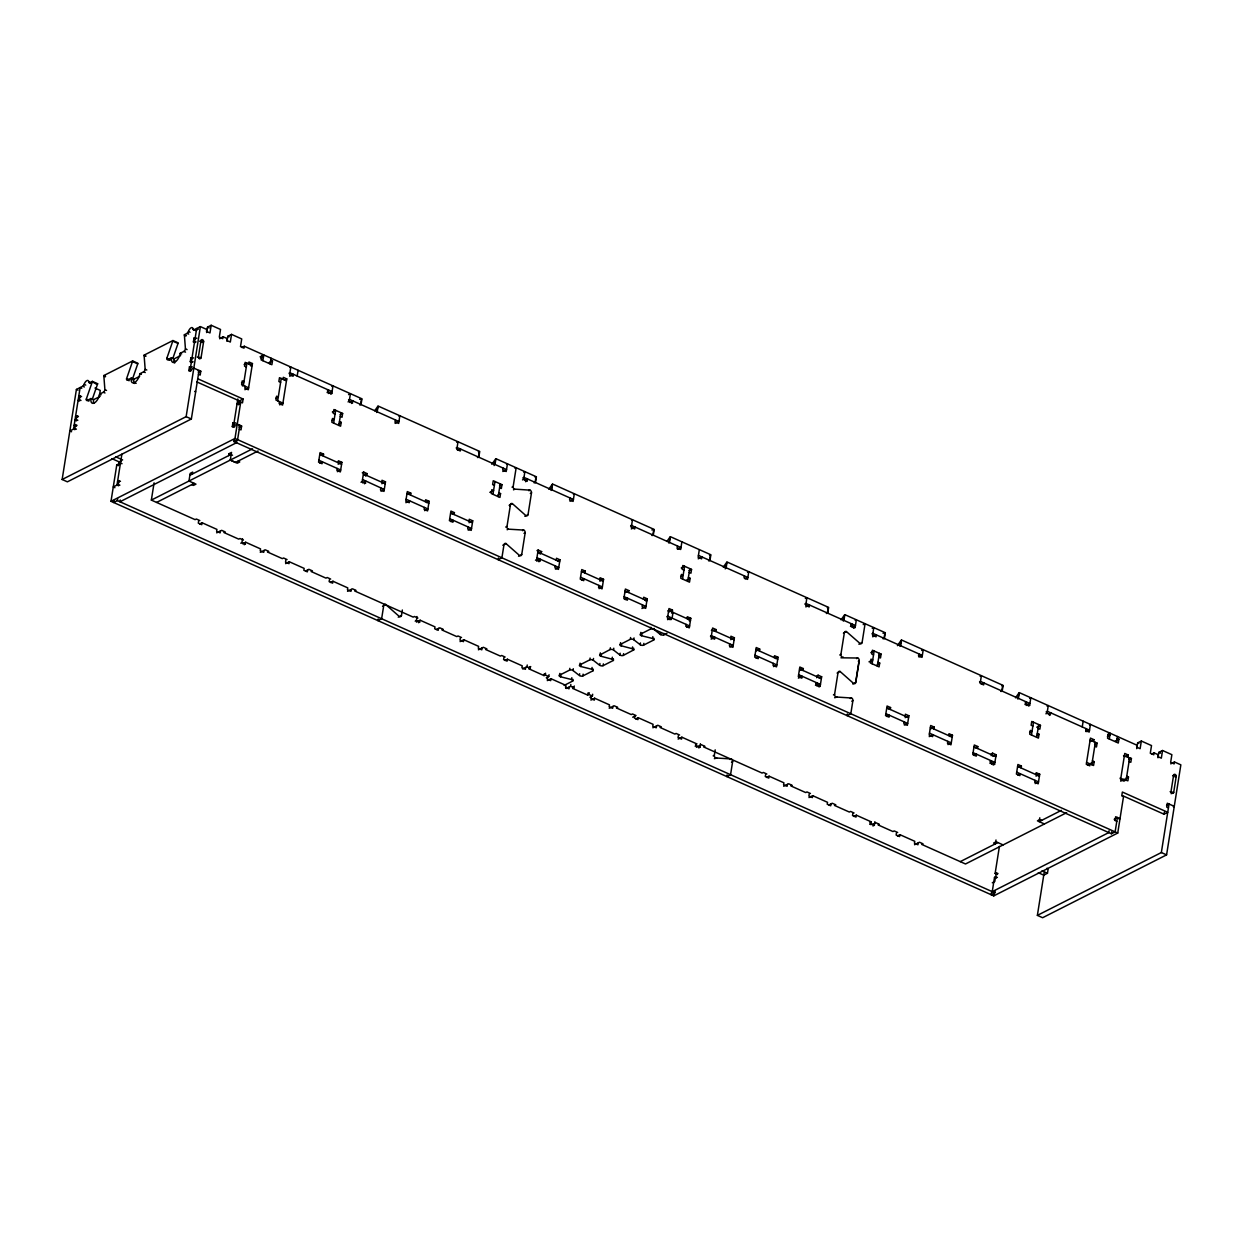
<?xml version="1.0" encoding="UTF-8"?>
<svg xmlns="http://www.w3.org/2000/svg" width="1243" height="1243" viewBox="0 0 1243 1243"><rect width="100%" height="100%" fill="white"/><g stroke="black" fill="none" stroke-linecap="round" stroke-linejoin="round"><path stroke-width="1.5" d="M579.828 675.788L580.279 675.943A2.16 0.948 9 0 0 581.367 676.145L582.081 676.13A2.16 0.948 9 0 0 582.827 675.943L592.849 670.863A2.16 0.948 9 0 0 591.792 669.247L580.745 666.497A2.16 0.948 9 0 1 579.502 665.735L579.409 665.409A2.16 0.948 9 0 1 579.797 664.927L589.819 659.847A2.16 0.948 9 0 1 593.253 660.251L599.639 665.269A2.16 0.948 9 0 0 603.073 665.673L613.281 660.468A2.16 0.948 9 0 0 613.048 659.443L601.099 656.273A2.16 0.948 9 0 1 599.654 655.077L610.064 649.576A2.16 0.948 9 0 1 613.498 649.98L619.884 655.014A2.16 0.948 9 0 0 623.318 655.403L633.728 649.903A2.16 0.948 9 0 0 632.283 648.722L620.35 645.552A2.16 0.948 9 0 1 620.117 644.511L630.325 639.322A2.16 0.948 9 0 1 633.759 639.725L640.487 644.946A2.16 0.948 9 0 0 643.579 645.148L653.6 640.067A2.16 0.948 9 0 0 653.989 639.586L653.88 639.244A2.16 0.948 9 0 0 652.653 638.498L641.606 635.748A2.16 0.948 9 0 1 640.549 634.132L640.829 632.345M515.006 468.331L516.156 467.756L513.173 486.572A2.16 1.663 63.1 0 0 514.307 489.089L530.046 490.162A2.16 1.663 63.1 0 1 531.491 492.865L528.042 514.571A2.16 1.663 63.1 0 1 526.007 515.705L512.349 503.617A2.16 1.663 63.1 0 0 510.531 504.114L506.88 527.234A2.16 1.663 63.1 0 0 508.309 529.161L523.723 530.077A2.16 1.663 63.1 0 1 525.168 532.765L521.734 554.487A2.16 1.663 63.1 0 1 519.683 555.621L518.517 556.211M852.807 684.023L853.723 683.557A2.16 1.663 63.1 0 0 855.541 683.075L859.208 659.955A2.16 1.663 63.1 0 0 857.779 658.013L840.952 657.811M198.119 370.927L199.051 370.461L191.36 418.984L67.386 481.833L62.15 479.487L76.413 389.447L82.737 386.247A2.16 1.01 -65.9 0 0 84.12 384.367A4.319 2.02 -65.9 0 1 86.855 380.638A4.319 2.02 -65.9 0 1 88.797 382.005A2.16 1.01 -65.9 0 0 89.76 382.689L91.392 383.419M81.758 388.298L80.127 387.567L73.555 429.068L74.86 429.658M71.581 431.741L69.841 430.964L74.798 428.447L75.403 424.609L77.035 425.339M76.6 420.864L74.968 420.134L76.211 419.512L76.817 415.675L78.449 416.405M79.583 400.992L78.107 400.339L79.35 399.718L79.956 395.88L81.587 396.61M99.191 397.107L100.263 390.411L95.012 388.065M1123.113 795.908L1164.007 814.196L1167.721 812.3L1122.367 792.04L1121.761 795.862L1123.501 796.639L1117.737 833.043L993.763 895.877L111 501.317L116.764 464.929L120.478 463.049L122.016 463.717M118.551 465.472L118.691 464.509M118.738 464.276L119.11 461.868L121.596 460.625M113.921 500.525L113.61 502.498L117.339 500.603L994.866 892.831L995.177 890.858M121.892 454.146L116.997 485.065L118.629 485.795M114.915 487.691L113.268 486.961L118.24 484.444L118.846 480.606L120.478 481.336M117.339 500.603L117.65 498.629M120.229 499.981L119.95 501.784L236.496 442.71L236.776 440.908M199.843 520.584L196.347 519.015L195.12 519.652L151.351 500.09L154.085 482.843M190.49 371.362L188.858 370.632L189.464 366.809L192.339 366.903M191.904 362.428L190.272 361.697L190.878 357.86L193.597 357.891M195.042 342.633L193.411 341.903L194.017 338.065L196.891 338.174M62.15 479.487L186.139 416.654L200.387 326.614L206.789 329.473L206.478 331.384L209.974 332.953L211.186 325.278L220.524 329.457L219.312 337.117L222.792 338.671L223.103 336.76L227.143 338.562L226.832 340.489L230.328 342.043L231.54 334.383L241.717 338.935L240.505 346.595L244.001 348.149L244.296 346.238L361.946 398.817L361.029 404.565M206.618 332.565L207.472 327.173L211.186 325.278M188.858 370.632L193.815 368.114L200.791 371.237L200.185 375.075L198.445 374.283M192.354 474.018L192.649 472.107L190.179 473.365L188.967 481.025L195.943 484.149L193.457 485.407L191.717 484.615M227.018 341.297L227.826 336.263L231.54 334.383M198.6 521.205L198.305 523.117L201.786 524.686L202.096 522.759L216.919 529.394L216.624 531.305L220.104 532.874L220.415 530.947M233.933 427.359L232.301 426.629L232.907 422.791L235.782 422.9M228.728 455.591L229.023 453.679L231.509 452.421L230.297 460.081L237.273 463.204L239.744 461.945L238.003 461.169M237.817 398.941L233.529 426.007L235.005 426.66M238.811 404.519L239.371 400.914L243.1 399.034L242.494 402.872L240.738 402.079L237.025 403.975L238.547 404.659M1114.381 819.044L1117.395 817.506L1115.126 831.878L1111.397 833.758L233.87 441.545L234.197 439.556M111 501.317L234.974 438.484L240.738 402.079M245.12 386.262L244.809 388.173L248.305 389.743L252.453 363.562L248.957 361.993L248.662 363.919M232.301 426.629L237.258 424.112L241.624 426.069L241.018 429.892L239.262 429.115M262.863 360.688L263.78 354.939L260.067 356.834M270.135 363.935L271.052 358.186M240.754 543.207L241.919 542.616L242.525 538.778M270.741 360.113L272.497 360.89L271.875 364.727L261.123 359.911L261.729 356.073L263.469 356.865L260.999 358.124M244.234 544.76L245.71 542.259L260.533 548.893L260.238 550.804L263.718 552.358L264.029 550.447M277.686 400.821L281.229 378.462M279.426 401.598L279.131 403.509L282.612 405.078L286.76 378.897L283.28 377.328L282.969 379.255M297.186 376.023L298.087 370.274M285.828 560.189L285.533 562.116L289.013 563.669L289.324 561.758L304.147 568.377L303.851 570.304L307.332 571.858L307.642 569.947M327.111 392.57L328.587 390.069L327.422 390.644M328.354 393.503L328.572 392.073M330.607 394.124L331.772 393.534L332.984 385.874L331.819 386.464M323.258 456.057L323.568 454.146L320.072 452.592L318.565 462.163L322.046 463.732L322.357 461.806L319.871 463.064M333.621 423.086L335.641 410.314L332.347 411.992M338.857 425.432L340.877 412.66M339.463 421.595L341.203 422.371L340.598 426.209L331.881 422.309L332.487 418.471L334.227 419.248L331.757 420.507M335.035 414.152L333.295 413.36L333.901 409.537L342.633 413.437L342.027 417.26L340.271 416.483M337.179 468.44L336.884 470.351L340.364 471.92L341.887 462.334L338.391 460.78L338.096 462.691M348.056 401.924L349.205 401.334L350.433 393.674L348.568 394.621M351.536 403.478L353.012 400.976L349.982 402.514M329.442 579.689L329.146 581.6L332.627 583.169L332.938 581.242L347.76 587.877L347.465 589.788L350.946 591.357L351.256 589.431M362.521 479.503L384.289 489.493L380.979 491.171M361.014 482.253L362.179 481.662L363.686 472.076L367.182 473.645L365.722 476.147M364.51 483.807L365.97 481.305L362.707 482.952M377.219 411.806L378.136 406.057L479.736 451.458L478.819 457.206M380.793 487.94L380.498 489.851L383.978 491.405L385.501 481.833L382.005 480.264L381.71 482.191M395.46 419.948L395.15 421.874L398.646 423.428L399.858 415.768L398.925 416.234M395.227 423.397L395.46 421.967M395.538 423.241L399.019 421.035M378.183 618.983L377.919 620.63L381.632 618.75L383.714 605.605A2.16 1.663 63.1 0 1 385.61 604.424L399.423 616.575A2.16 1.663 63.1 0 0 401.473 615.44L402.328 610.018M410.501 495.056L410.796 493.129L407.316 491.575L405.793 501.147L409.273 502.716L409.584 500.805L405.871 502.685M424.407 507.424L424.112 509.335L427.592 510.904L429.115 501.317L425.634 499.764L425.324 501.675M415.209 621.174L416.374 620.599L417.011 616.528M418.705 622.743L420.165 620.241L434.988 626.86L434.693 628.772L438.189 630.341L438.484 628.43M454.115 514.54L454.41 512.629L450.929 511.075L449.407 520.646L452.903 522.215L453.198 520.289L450.712 521.547M468.021 526.923L467.725 528.834L471.221 530.388L472.728 520.817L469.248 519.263L468.937 521.174M460.298 638.172L459.988 640.083L463.484 641.652L463.779 639.725L478.617 646.36L478.306 648.271L481.802 649.825L482.098 647.914M495.009 464.447L495.926 458.698L536.401 476.799L535.484 482.548M492.958 494.31L494.994 481.538M498.194 496.641L500.214 483.869M503.042 468.036L502.731 469.947L506.227 471.517L507.439 463.857L506.507 464.323M498.8 492.818L500.556 493.595L499.95 497.418L491.218 493.518L491.824 489.695L493.564 490.472L489.851 492.352M494.388 485.36L492.632 484.584L493.238 480.746L501.97 484.646L501.364 488.483L499.608 487.707M498.443 558.029L498.179 559.676L501.908 557.781L503.99 544.652A2.16 1.663 63.1 0 1 505.87 543.471L519.683 555.621M510.081 506.119L510.298 504.767L509.133 505.342M522.511 479.907L523.676 479.316L524.888 471.641L523.723 472.231M525.54 481.694L527.156 480.87L527.467 478.959L524.67 480.373M503.912 657.671L503.601 659.582L507.097 661.136L507.393 659.225L522.231 665.844L521.92 667.771L525.416 669.324L525.711 667.413M535.469 560.22L536.634 559.63L538.157 550.059L541.637 551.612L540.177 554.129M538.965 561.789L540.425 559.272L536.712 561.168M551.69 489.773L552.591 484.04L654.191 529.44L653.274 535.189M522.619 668.983L526.954 666.776L527.234 664.989M549.049 674.731L548.753 676.534L545.273 674.965L544.03 675.602L529.207 668.967L529.549 666.807M529.207 668.967L530.73 666.543M555.264 565.907L554.953 567.818L558.449 569.387L559.956 559.801L556.476 558.247L556.165 560.158M569.915 497.93L569.605 499.841L573.101 501.411L574.313 493.735L573.38 494.217M544.03 675.602L544.31 673.799M545.273 674.965L545.553 673.178M547.526 677.155L547.215 679.066L550.711 680.636L551.006 678.725L565.845 685.344L565.534 687.255L569.03 688.824L569.325 686.897M559.832 673.395L559.474 675.229A2.16 0.948 9 0 0 559.195 675.897L559.459 676.239A2.16 0.948 9 0 0 560.609 676.798L571.531 679.517A2.16 0.948 9 0 1 572.588 681.117L564.104 685.421M560.609 676.798L560.997 674.281M565.72 688.078L565.891 686.991M559.474 675.229L569.574 670.117L569.853 668.314M584.956 573.023L585.251 571.112L581.771 569.558L580.248 579.129L583.744 580.683L584.039 578.772L581.569 580.03M566.233 688.482L570.568 686.276L570.848 684.473M571.531 679.517L571.827 677.715M579.673 673.737L579.393 675.539L573.007 670.505L573.287 668.718M572.588 681.117L572.883 679.331M592.662 694.231L592.383 696.018L588.887 694.464L587.644 695.086L572.821 688.467L573.101 686.664M572.821 688.467L574.344 686.043M579.797 664.927L580.077 663.125M581.196 664.384L580.745 666.497M582.827 675.943L583.107 674.141M598.877 585.406L598.567 587.317L602.063 588.871L603.57 579.3L600.089 577.746L599.779 579.658M589.819 659.847L590.099 658.044M587.644 695.086L587.986 692.941M591.792 669.247L592.072 667.46M593.253 660.251L593.533 658.448M588.887 694.464L589.166 692.662M592.849 670.863L593.129 669.06M591.14 696.655L590.829 698.566L594.325 700.12L594.62 698.209L609.458 704.843L609.148 706.754L612.644 708.308L612.939 706.397M600.338 652.87L599.981 654.704M599.639 665.269L599.918 663.482M601.099 656.273L601.394 654.471M603.073 665.673L603.352 663.871M610.064 649.576L610.36 647.789M630.621 525.944L631.63 524.997M612.038 658.992L612.317 657.19M613.498 649.98L613.793 648.193M613.374 658.79L613.281 660.468M620.304 644.402L620.583 642.6M628.57 592.523L628.865 590.611L625.384 589.042L623.862 598.629L627.358 600.183L627.653 598.271L625.182 599.53M619.884 655.014L620.179 653.212M621.64 644.216L621.127 645.94M623.318 655.403L623.613 653.616M630.325 639.322L630.605 637.519M632.283 648.722L632.578 646.919M633.759 639.725L634.039 637.923M633.681 648.178L633.728 649.903M642.491 604.89L642.18 606.817L645.676 608.371L647.183 598.8L643.703 597.23L643.392 599.142M640.425 642.942L640.3 644.853M641.606 635.748L642.01 633.231M643.579 645.148L643.858 643.346M634.753 716.139L634.443 718.066L637.939 719.619L638.234 717.708L653.072 724.327L652.761 726.254L656.257 727.808L656.553 725.896M640.549 634.132L650.571 629.051L650.85 627.264M652.653 638.498L652.824 636.665M666.947 633.293L663.824 634.878A2.16 0.948 9 0 1 662.845 635.095L662.131 635.064A2.16 0.948 9 0 1 660.468 634.536L654.004 629.455L654.175 628.383M653.6 640.067L653.88 638.265M669.48 542.43L670.381 536.681L710.856 554.766L709.955 560.515M660.67 632.687L660.468 634.536M677.497 546.019L677.202 547.93L680.682 549.484L681.894 541.824M677.342 548.986L677.497 548.023M663.824 634.878L664.057 633.448M672.183 612.022L672.479 610.095L668.998 608.542L667.475 618.113L670.971 619.682L671.267 617.755L667.553 619.651M682.547 579.036L684.567 566.264L681.257 567.942M687.783 581.382L689.803 568.61M688.389 577.544L690.129 578.321L689.523 582.159L680.791 578.259L681.413 574.421L683.153 575.214L680.667 576.457M683.961 570.102L682.221 569.325L682.827 565.487L691.543 569.387L690.937 573.209L689.197 572.433M686.105 624.39L685.794 626.301L689.29 627.87L690.797 618.284L687.317 616.73L687.006 618.641M699.343 549.624L698.131 557.284L701.627 558.853L701.922 556.926L698.209 558.822M678.367 735.638L678.056 737.55L681.552 739.119L681.848 737.192L696.686 743.827L695.21 746.328M715.797 631.506L716.108 629.595L712.612 628.026L711.089 637.612L714.585 639.166L714.88 637.255L711.167 639.135M726.145 567.756L727.062 562.007L828.646 607.423L827.729 613.156M698.706 747.898L699.871 747.307L700.431 743.702M729.719 643.89L729.408 645.801L732.904 647.354L734.411 637.783L730.931 636.214L730.62 638.141M727.093 774.933L726.844 776.58L730.558 774.7L732.64 761.555A2.16 1.663 63.1 0 0 731.35 758.96L715.766 757.966A2.16 1.663 63.1 0 1 714.337 755.278L715.191 749.855M744.371 575.897L744.075 577.824L747.556 579.378L748.768 571.718L747.54 572.339M759.411 651.006L759.722 649.095L756.226 647.525L754.703 657.112L758.199 658.666L758.494 656.755L756.024 658.013M773.332 663.374L773.022 665.3L776.518 666.854L778.04 657.267L774.544 655.714L774.234 657.625M765.595 774.622L765.284 776.549L768.78 778.102L769.091 776.191L783.913 782.81L783.603 784.737L787.099 786.291L787.394 784.38M803.025 670.49L803.335 668.579L799.839 667.025L798.317 676.596L801.813 678.165L802.123 676.239L798.394 678.134M815.486 685.375L816.946 682.873L815.781 683.464M818.966 686.928L820.131 686.354L821.654 676.767L818.158 675.213L816.698 677.715M816.822 685.592L816.977 684.644M809.209 794.122L808.898 796.033L812.394 797.602L812.704 795.675L827.527 802.31L827.216 804.221L830.712 805.79L831.023 803.864M843.935 620.397L844.836 614.648L885.311 632.749L884.41 638.498M847.353 713.979L847.105 715.626L850.818 713.746L852.9 700.601A2.16 1.663 63.1 0 0 851.61 698.007L836.026 697.012A2.16 1.663 63.1 0 1 834.597 694.324L838.031 672.603A2.16 1.663 63.1 0 1 840.082 671.469L853.723 683.557M843.313 657.159L842.35 657.112A2.16 1.663 63.1 0 1 840.905 654.408L844.354 632.703A2.16 1.663 63.1 0 1 846.405 631.568L860.374 643.765A2.16 1.663 63.1 0 0 862.098 642.507L865.081 623.706L863.217 624.639M850.492 626.488L851.952 623.986L850.802 624.576M851.797 626.954L851.952 625.99M853.521 628.29L855.137 627.466L856.349 619.806L855.2 620.397M859.006 662.068L855.774 682.423L854.625 683.013M872.12 663.778L874.14 651.006L870.83 652.684M852.822 813.621L852.527 815.532L856.007 817.086L856.318 815.175L871.141 821.809L869.68 824.311M877.356 666.108L879.376 653.336M877.962 662.286L879.702 663.063L879.096 666.885L870.38 662.985L870.986 659.163L872.726 659.94L869.012 661.82M873.534 654.828L871.794 654.051L872.4 650.213L881.116 654.113L880.51 657.951L878.77 657.174M870.986 824.762L871.172 823.565M890.252 709.489L890.563 707.562L887.067 706.008L885.56 715.595L889.04 717.149L889.351 715.238L886.865 716.481M900.6 645.739L901.517 639.99L1003.101 685.39L1002.2 691.139M872.928 825.989L874.326 825.274L874.901 821.685M904.174 721.857L903.879 723.768L907.359 725.337L908.882 715.75L905.386 714.197L905.09 716.108M918.826 653.88L918.53 655.791L922.026 657.361L923.238 649.701L921.685 650.477M918.686 656.848L918.826 655.884M896.436 833.105L896.141 835.032L899.621 836.586L899.932 834.675L914.755 841.293L914.46 843.22L917.94 844.774L918.251 842.863M933.866 728.973L934.177 727.062L930.681 725.508L929.174 735.079L932.654 736.648L932.965 734.722L929.236 736.617M947.788 741.356L947.492 743.267L950.973 744.821L952.495 735.25L948.999 733.696L948.704 735.607M977.48 748.472L977.79 746.561L974.294 744.992L972.787 754.579L976.268 756.132L976.578 754.221L974.092 755.48M989.941 763.357L991.401 760.84L990.003 761.555M993.188 765.035L994.586 764.321L996.109 754.75L992.613 753.18L991.153 755.682M991.246 763.808L991.432 762.612M996 840.004L995.394 843.826L993.639 843.049L996.125 841.791L1003.101 844.914M1018.39 698.38L1019.307 692.631L1136.941 745.21L1136.646 747.136L1140.126 748.69L1141.338 741.03L1151.515 745.567L1150.303 753.242L1153.799 754.796L1154.094 752.885L1158.15 754.687L1157.839 756.599L1161.335 758.168L1162.547 750.508L1171.869 754.672L1170.657 762.332L1174.153 763.901L1174.449 761.975L1180.85 764.833L1166.587 854.873L1042.613 917.722L1037.377 915.376L1044.104 872.912M991.448 892.738L991.137 894.711L994.866 892.831M997.399 877.387L994.524 877.294L992.24 891.651L1108.787 832.592L1109.067 830.79M997.414 874.482L995.13 873.456L999.419 846.359M992.302 882.763L994.788 881.505L995.394 877.682M995.767 876.657L996.373 872.835L998.005 873.565M993.763 895.877L994.043 894.09M1024.947 704.47L1026.423 701.969L1025.257 702.559M1026.407 703.973L1026.19 705.418L1029.903 703.522L980.478 681.428L979.546 681.91M1028.443 706.024L1029.608 705.434L1030.82 697.774L1029.655 698.364M1021.093 767.972L1021.404 766.045L1017.908 764.492L1016.401 774.063L1019.881 775.632L1020.192 773.721L1017.706 774.964M1031.457 734.986L1033.477 722.214M1036.693 737.332L1038.713 724.56M1037.299 733.494L1039.039 734.271L1038.433 738.109L1029.717 734.209L1030.323 730.371L1032.063 731.164L1029.592 732.422M1032.871 726.052L1031.131 725.275L1031.737 721.437L1040.469 725.337L1039.847 729.175L1038.107 728.382M1035.015 780.34L1034.72 782.251L1038.2 783.82L1039.723 774.234L1036.227 772.68L1035.932 774.591M1045.891 713.824L1047.041 713.233L1048.269 705.573L1047.103 706.164M1049.372 715.393L1050.848 712.876L1048.517 714.057M1039.801 817.801L1039.195 821.623L1061.413 810.358M1038.293 872.71L1043.747 875.15L1047.461 873.254L1048.175 868.795L1046.979 868.251M1082.249 726.922L1083.15 721.173M1086.025 728.6L1085.714 730.527L1089.21 732.08L1090.422 724.42L1089.49 724.887M1085.869 731.568L1086.025 730.62M1093.622 741.574L1093.918 739.663L1090.437 738.093L1086.289 764.29L1089.785 765.843L1090.08 763.932L1087.594 765.175M1091.82 764.709L1095.363 742.351M1092.426 760.871L1094.182 761.648L1093.576 765.486L1086.584 762.363M1090.127 740.02L1097.103 743.143L1096.497 746.965L1094.757 746.188M1109.284 739.01L1110.201 733.261L1107.715 734.52M1116.556 742.257L1117.457 736.509M1117.162 738.42L1118.902 739.197L1118.296 743.034L1107.544 738.218L1108.15 734.395L1109.89 735.172L1107.404 736.431M1111.397 833.758L1111.724 831.785M1127.929 756.909L1128.24 754.998L1124.744 753.429L1120.596 779.61L1124.092 781.179L1124.387 779.268L1120.673 781.148M1126.748 776.207L1128.489 776.984L1127.883 780.822L1119.974 778.18M1123.517 755.822L1131.425 758.479L1130.819 762.301L1129.064 761.524M1136.708 748.659L1137.625 742.91L1141.338 741.03M1157.979 757.779L1158.818 752.388L1162.547 750.508M1164.007 814.196L1164.318 812.238M1037.377 915.376L1161.35 852.543L1169.042 804.003L1166.555 805.262M88.874 401.147L87.243 400.417A2.16 1.01 -65.9 0 1 86.295 399.127L92.231 381.943A2.16 1.01 -65.9 0 0 92.37 381.368L97.607 383.699A2.16 1.01 -65.9 0 1 97.467 384.273L92.277 399.314M129.148 380.731L127.516 380.001A2.16 1.01 -65.9 0 1 126.568 378.711L132.504 361.527A2.16 1.01 -65.9 0 0 132.644 360.952L137.88 363.282A2.16 1.01 -65.9 0 1 137.74 363.857L132.178 379.97M169.421 360.315L167.789 359.584A2.16 1.01 -65.9 0 1 166.842 358.295L172.777 341.11A2.16 1.01 -65.9 0 0 172.917 340.535L178.153 342.882A2.16 1.01 -65.9 0 1 178.013 343.456L172.824 358.481M374.687 410.796L377.856 406.275L376.629 412.474M491.84 464.354L495.646 458.916L494.092 465.566M548.831 489.229L552.312 484.242L551.084 490.441M666.932 541.42L670.101 536.898L668.874 543.098M723.286 567.212L726.767 562.224L725.228 568.874M841.076 619.853L844.556 614.865L843.329 621.065M897.43 645.645L901.237 640.192L900.01 646.391M1015.531 697.836L1019.011 692.848L1017.799 699.048M89.76 382.689L92.37 381.368M87.243 400.417L90.957 398.521A7.567 3.543 -65.9 0 0 94.235 403.027A7.567 3.543 -65.9 0 0 99.642 394.124L103.355 392.244A2.16 1.01 -65.9 0 0 104.894 389.696L103.853 376.054A2.16 1.01 -65.9 0 1 103.884 375.526L132.644 360.952M136.14 383.357L134.508 382.611A7.567 3.543 -65.9 0 0 139.915 373.708L143.629 371.828A2.16 1.01 -65.9 0 0 145.167 369.28L144.126 355.638A2.16 1.01 -65.9 0 1 144.157 355.11L172.917 340.535M167.789 359.584L171.503 357.704A7.567 3.543 -65.9 0 0 174.781 362.21A7.567 3.543 -65.9 0 0 180.188 353.307L183.902 351.412A2.16 1.01 -65.9 0 0 185.44 348.879L184.399 335.222A2.16 1.01 -65.9 0 1 184.43 334.709L187.04 333.373A2.16 1.01 -65.9 0 0 188.423 331.508A4.319 2.02 -65.9 0 1 191.158 327.764A4.319 2.02 -65.9 0 1 193.085 329.146A2.16 1.01 -65.9 0 0 194.063 329.83L195.695 330.56M194.063 329.83L200.387 326.614M96.301 384.367L97.607 383.699M79.956 395.88L78.713 396.501L80.344 397.232M193.411 341.903L196.114 341.934M199.595 341.266L200.993 340.551A1.616 1.243 63.1 0 1 202.516 339.696A1.616 1.243 63.1 0 1 203.603 341.716L201.071 357.689A1.616 1.243 63.1 0 1 199.533 358.543A1.616 1.243 63.1 0 1 198.46 356.523L200.993 340.551L203.603 341.716L202.05 342.509M127.516 380.001L131.23 378.105L133.84 379.286L139.636 376.349M90.957 398.521L93.567 399.702L100.077 396.393M171.503 357.704L174.113 358.87L180.623 355.576M174.02 361.418L175.03 360.905M223.103 336.76L219.638 338.764M76.817 415.675L75.574 416.296L77.703 417.26M197.295 357.114L201.071 357.689L199.222 358.637M190.272 361.697L193.147 361.791M75.403 424.609L74.16 425.246L76.46 426.271M241.826 347.496L244.296 346.238M198.321 372.496L200.791 371.237M244.125 364.541L246.922 363.127L243.379 385.485L242.447 385.952M249.967 364.82L252.453 363.562M250.915 366.095L252.143 365.473L245.166 362.35L244.56 366.188L246.3 366.965M268.768 362.77L272.497 360.89M241.499 382.906L243.985 381.648L242.23 380.871L241.624 384.708L248.616 387.816L244.887 389.712M289.883 367.508L290.815 367.027L289.603 374.687L293.099 376.256L293.395 374.329L289.681 376.225M288.982 373.242L289.914 372.776L332.067 391.623L328.665 393.347M284.29 380.156L286.76 378.897M275.806 398.242L278.292 396.983L276.552 396.206L275.946 400.044L282.922 403.152L279.613 404.83M118.846 480.606L117.603 481.243L119.235 481.973M238.703 425.867L239.868 425.292L237.599 439.649L233.87 441.545M239.138 427.328L241.624 426.069M189.868 475.277L231.198 454.332M348.584 399.889L349.516 399.423L398.941 421.517M151.351 500.09L252.515 448.816M156.587 502.421L194.203 483.372M258.078 450.991L235.517 462.412L230.297 460.081M340.147 414.696L342.633 413.437M338.733 423.63L341.203 422.371M321.082 455.404L323.568 454.146M199.61 524.018L202.096 522.759M338.174 464.214L341.887 462.334M216.686 532.843L221.658 530.326L225.138 531.88L223.895 532.517L238.734 539.136L239.961 538.514L243.457 540.068M337.366 471.672L340.675 469.994L318.861 460.252M362.303 472.791L363.686 472.076M363.702 475.416L367.182 473.645M242.68 543.797L245.71 542.259M456.771 442.384L458.014 441.762L456.803 449.422L460.283 450.976L460.594 449.065L458.108 450.323M381.787 483.713L385.501 481.833M456.165 447.977L457.098 447.511L506.522 469.605L502.809 471.485M260.3 552.327L265.272 549.826L268.752 551.379L267.509 552.001L282.347 558.635L283.59 557.998L287.071 559.568M408.326 494.388L410.796 493.129M285.61 563.638L289.324 561.758M426.629 502.576L429.115 501.317M305.576 570.988L308.886 569.31L312.366 570.879L311.123 571.5L325.961 578.135L327.204 577.498L330.685 579.067M424.593 510.655L427.903 508.993L406.088 499.235M499.484 485.904L501.97 484.646M451.939 513.887L454.41 512.629M522.728 478.027L523.971 477.39L573.411 499.484L569.993 501.224M512.023 487.163L513.188 486.557M498.07 494.854L500.556 493.595M330.452 582.501L332.938 581.242M513.468 489.851L514.618 489.26M528.881 490.752L530.046 490.162L529.083 490.115M469.015 522.697L472.728 520.817M530.326 493.455L531.491 492.865M511.184 504.207L512.349 503.617M347.543 591.326L352.499 588.809L355.98 590.363L354.737 591L413.189 617.118L414.432 616.481L417.912 618.051M468.207 530.155L471.517 528.477L449.702 518.735M524.841 516.296L526.007 515.705M526.892 515.161L528.042 514.571M505.699 527.063L506.864 526.473M507.144 529.751L508.309 529.161M522.557 530.668L523.723 530.077L522.759 530.015M524.002 533.356L525.168 532.765M382.549 606.211L383.714 605.621M384.6 605.077L385.765 604.486M502.825 545.257L503.974 544.667M504.86 544.123L506.025 543.533M398.257 617.165L399.423 616.575M400.308 616.031L401.473 615.44M520.568 555.077L521.734 554.487M536.992 550.649L538.157 550.059M538.856 553.026L541.637 551.612M416.452 622.121L420.165 620.241M631.537 520.211L632.469 519.729L631.258 527.389L634.738 528.959L635.049 527.048L631.335 528.928M557.486 561.059L559.956 559.801M436.417 629.471L439.727 627.793L443.207 629.346L441.98 629.983L456.803 636.602L458.046 635.981L461.526 637.535M555.435 569.139L558.744 567.461L536.945 557.719M582.781 572.37L585.251 571.112M460.065 641.621L463.779 639.725M599.856 581.18L603.57 579.3M478.384 649.809L483.341 647.292L486.821 648.846L485.593 649.483L500.416 656.102L501.659 655.481L505.14 657.034M599.048 588.638L602.358 586.96L580.559 577.218M677.684 549.251L680.993 547.573L631.553 525.478M625.151 592.491L628.865 590.611M504.922 660.484L507.393 659.225M689.057 570.646L691.543 569.387M644.713 600.043L647.183 598.8M686.416 580.217L690.129 578.321M645.956 601.177L646.888 600.711L625.074 590.969M641.947 608.495L645.972 606.46L624.172 596.702M667.771 610.919L668.687 610.453L690.502 620.195L689.259 620.832M668.765 611.991L672.479 610.095M671.608 613.11L673.022 612.395L672.106 618.144L669.278 619.573M546.283 677.792L548.753 676.534M666.854 616.668L667.786 616.202L689.585 625.944L686.804 627.358M745.07 578.881L747.866 577.467L698.426 555.372M547.293 680.605L551.006 678.725M688.327 619.542L690.797 618.284M711.384 630.419L712.301 629.952L734.116 639.694M713.622 630.854L716.108 629.595M589.897 697.276L592.383 696.018M710.468 636.167L711.4 635.701L733.199 645.443L729.905 647.121M590.907 700.089L594.62 698.209M805.371 598.489L806.925 597.712L805.713 605.372L809.209 606.926L809.504 605.015L805.79 606.895M730.698 639.663L734.411 637.783M804.78 604.082L806.023 603.461L855.448 625.555L852.341 627.125M609.225 708.277L614.182 705.775L617.678 707.329L616.435 707.951L631.258 714.585L632.501 713.964L635.996 715.517L632.687 717.195M755.993 650.975L759.722 649.095M635.763 718.967L638.234 717.708M775.554 658.526L778.04 657.267M652.839 727.776L657.796 725.259L661.292 726.829L660.049 727.45L674.871 734.085L676.114 733.448L679.61 735.017M773.519 666.605L776.813 664.943L755.014 655.185M845.24 632.159L846.405 631.568M843.422 633.169L844.354 632.703M872.26 628.383L873.798 627.606L872.586 635.266L876.082 636.82L876.377 634.909L872.664 636.789M799.606 670.459L803.335 668.579M871.965 633.821L872.897 633.34L922.322 655.434L919.54 656.848M858.897 644.231L860.047 643.656M860.7 643.237L862.098 642.507M839.755 654.999L840.905 654.408M678.134 739.088L681.848 737.192M816.993 675.804L818.158 675.213M856.613 658.604L857.779 658.013M819.09 678.072L821.654 676.767M858.291 661.183L859.224 660.717M695.521 744.417L696.686 743.827M837.098 673.084L838.031 672.603M838.916 672.059L840.082 671.469M696.453 747.276L701.409 744.759L704.905 746.313L703.662 746.95L762.099 773.068L763.342 772.447L766.838 774.001M817.133 686.105L820.442 684.427L798.627 674.685M878.646 655.372L881.116 654.113M877.232 664.321L879.702 663.063M713.171 755.868L714.337 755.278M833.431 694.915L834.597 694.324M714.383 758.681L716.729 758.028M834.643 697.727L836.99 697.074M730.029 759.473L731.195 758.883M850.29 698.519L851.455 697.929M731.474 762.161L732.64 761.571M851.735 701.207L852.9 700.617M888.077 708.821L890.563 707.562M766.605 777.45L769.091 776.191M980.152 676.316L981.38 675.679L980.168 683.355L983.664 684.909L983.959 682.997L981.488 684.256M905.153 717.646L908.882 715.75M783.68 786.26L788.637 783.743L792.133 785.312L790.89 785.933L805.713 792.568L806.956 791.931L810.452 793.5M904.36 725.089L907.67 723.426L885.855 713.668M930.448 728.942L934.177 727.062M808.975 797.571L812.704 795.675M950.009 736.509L952.495 735.25M828.957 804.92L832.251 803.242L835.747 804.796L834.504 805.433L849.342 812.052L850.569 811.43L854.065 812.984M947.974 744.588L951.283 742.91L929.469 733.168M975.304 747.82L977.79 746.561M1046.109 711.944L1047.352 711.322L1089.505 730.169L1086.724 731.583M853.832 816.433L856.318 815.175M1036.74 727.217L1040.469 725.337M991.23 753.895L992.613 753.18M992.846 756.397L996.109 754.75M1036.569 735.53L1039.039 734.271M869.976 822.384L871.141 821.809M872.57 824.404L875.864 822.726L879.36 824.295L878.117 824.917L892.956 831.551L894.183 830.914L897.679 832.484M991.588 764.088L994.897 762.41L973.083 752.668M1018.918 767.304L1021.404 766.045M897.446 835.933L899.932 834.675M1090.204 741.543L1093.918 739.663M1094.632 744.386L1097.103 743.143M1036.009 776.129L1039.723 774.234M1115.189 741.092L1118.902 739.197M914.522 844.743L919.478 842.226L922.974 843.795L921.731 844.417L965.5 863.978L1066.649 812.704M1035.201 783.572L1038.511 781.894L1016.696 772.152M1090.453 763.544L1094.182 761.648M1125.754 756.257L1128.24 754.998M1128.753 758.168L1129.669 757.686L1126.142 780.045L1125.21 780.511M1128.939 759.722L1131.425 758.479M1151.624 754.144L1154.094 752.885M960.264 861.632L997.865 842.568M1126.003 778.242L1128.489 776.984M1170.735 763.87L1174.449 761.975M1172.662 775.741L1173.594 775.275A1.616 1.243 63.1 0 1 1175.132 774.42A1.616 1.243 63.1 0 1 1176.204 776.44L1173.687 792.397A1.616 1.243 63.1 0 1 1172.149 793.252A1.616 1.243 63.1 0 1 1171.061 791.232L1173.594 775.275L1176.204 776.44L1175.055 777.03M995.13 873.456L996.373 872.835M1170.129 791.698L1173.687 792.397L1171.124 793.702M1119.088 819.153L1120.021 818.671L1115.655 816.729L1115.049 820.551L1116.789 821.343M1173.345 806.816L1174.278 806.35L1167.301 803.227L1166.695 807.049L1168.436 807.841M359.647 399.329L361.511 398.972L360.61 404.721L359.678 404.892M478.369 451.784L479.301 451.613L478.384 457.362L477.467 457.533M535.049 477.126L535.966 476.939L535.065 482.688L534.133 482.874M651.891 529.953L653.756 529.596L652.855 535.329L651.922 535.515M709.504 555.093L710.437 554.922L709.52 560.671L708.588 560.842M827.294 607.749L828.211 607.563L827.31 613.312L826.377 613.483M883.027 633.246L884.892 632.889L883.975 638.638L883.043 638.824M1001.749 685.716L1002.681 685.546L1001.765 691.294L1000.833 691.465M650.571 629.051A2.16 0.948 9 0 1 651.316 628.849L652.031 628.849A2.16 0.948 9 0 1 654.004 629.455M569.574 670.117A2.16 0.948 9 0 1 570.537 669.899L571.267 669.915A2.16 0.948 9 0 1 572.93 670.459L573.007 670.505M207.472 327.173L209.212 327.95M227.826 336.263L229.1 336.837M1137.625 742.91L1138.899 743.485M1158.818 752.388L1160.574 753.165M198.305 329.224L196.674 328.494L190.101 370.01L191.406 370.585M193.085 329.146L195.058 330.017M328.276 391.98L331.772 393.534M349.205 401.334L352.701 402.887M523.676 479.316L527.156 480.87M851.657 625.913L855.137 627.466M1026.112 703.88L1029.608 705.434M1047.041 713.233L1050.537 714.803M188.423 331.508L190.055 332.238M187.04 333.373L188.687 334.103M194.017 338.065L195.648 338.795M184.43 334.709L186.062 335.439M184.399 335.222L186.03 335.952M286.465 380.809L279.473 377.686L278.867 381.523L280.623 382.3M172.777 341.11L178.013 343.456M185.44 348.879L187.087 349.609M183.902 351.412L185.533 352.142M190.878 357.86L192.51 358.59M180.188 353.307L181.649 353.96M189.464 366.809L191.096 367.54M166.842 358.295L170.446 359.911M197.73 378.758L243.1 399.034M144.157 355.11L145.788 355.84M144.126 355.638L145.757 356.368M196.736 381.865L239.371 400.914M132.504 361.527L137.74 363.857M145.167 369.28L146.814 370.01M194.669 391.405L195.648 391.856M143.629 371.828L145.26 372.558M139.915 373.708L141.376 374.376M319.777 454.503L341.576 464.245M363.391 474.003L385.19 483.745M407.005 493.487L428.819 503.244M450.619 512.986L472.433 522.728M537.846 551.97L559.661 561.727M581.46 571.469L603.275 581.211M755.915 649.436L777.73 659.194M799.544 668.936L821.343 678.678M886.772 707.92L908.571 717.677M930.385 727.419L952.185 737.161M973.999 746.919L995.798 756.661M1017.613 766.403L1039.412 776.16M232.907 422.791L234.539 423.537M362.179 481.662L365.66 483.216M536.634 559.63L540.13 561.199M816.635 684.784L820.131 686.354M991.106 762.767L994.586 764.321M1114.334 819.681L1115.157 820.054M126.568 378.711L128.868 379.736M103.884 375.526L105.515 376.256M103.853 376.054L105.484 376.784M186.139 416.654L191.36 418.984M234.974 438.484L1117.737 833.043M1161.35 852.543L1166.587 854.873M92.231 381.943L97.467 384.273M88.797 382.005L91.407 383.17M104.894 389.696L106.541 390.426M103.355 392.244L104.987 392.974M84.12 384.367L85.751 385.097M82.737 386.247L84.384 386.977M99.642 394.124L101.103 394.777M229.023 453.679L232.519 455.233M1041.681 820.364L1039.925 819.588L1037.454 820.846L1044.431 823.969M76.413 389.447L78.014 390.162M86.295 399.127L88.921 400.293M79.35 399.718L80.981 400.448M76.211 419.512L77.843 420.243M74.798 428.447L76.429 429.177M115.63 456.771L122.622 459.894M1042.007 870.83L1047.461 873.254M111.917 458.651L119.11 461.868M116.764 464.929L118.287 465.612M526.954 666.776L530.45 668.346M570.568 686.276L574.064 687.83M118.24 484.444L119.872 485.174M994.524 877.294L996.327 878.086M241.919 542.616L245.399 544.17M416.374 620.599L419.87 622.153M696.375 745.738L699.871 747.307M870.846 823.721L874.326 825.274M134.508 382.611A7.567 3.543 -65.9 0 1 131.23 378.105M134.462 383.497A7.567 3.543 -65.9 0 1 133.84 379.286M93.831 403.338A7.567 3.543 -65.9 0 1 93.567 399.702M196.565 330.032A4.319 2.02 -65.9 0 1 197.093 329.908M174.688 363.018A7.567 3.543 -65.9 0 1 174.113 358.87"/></g></svg>
